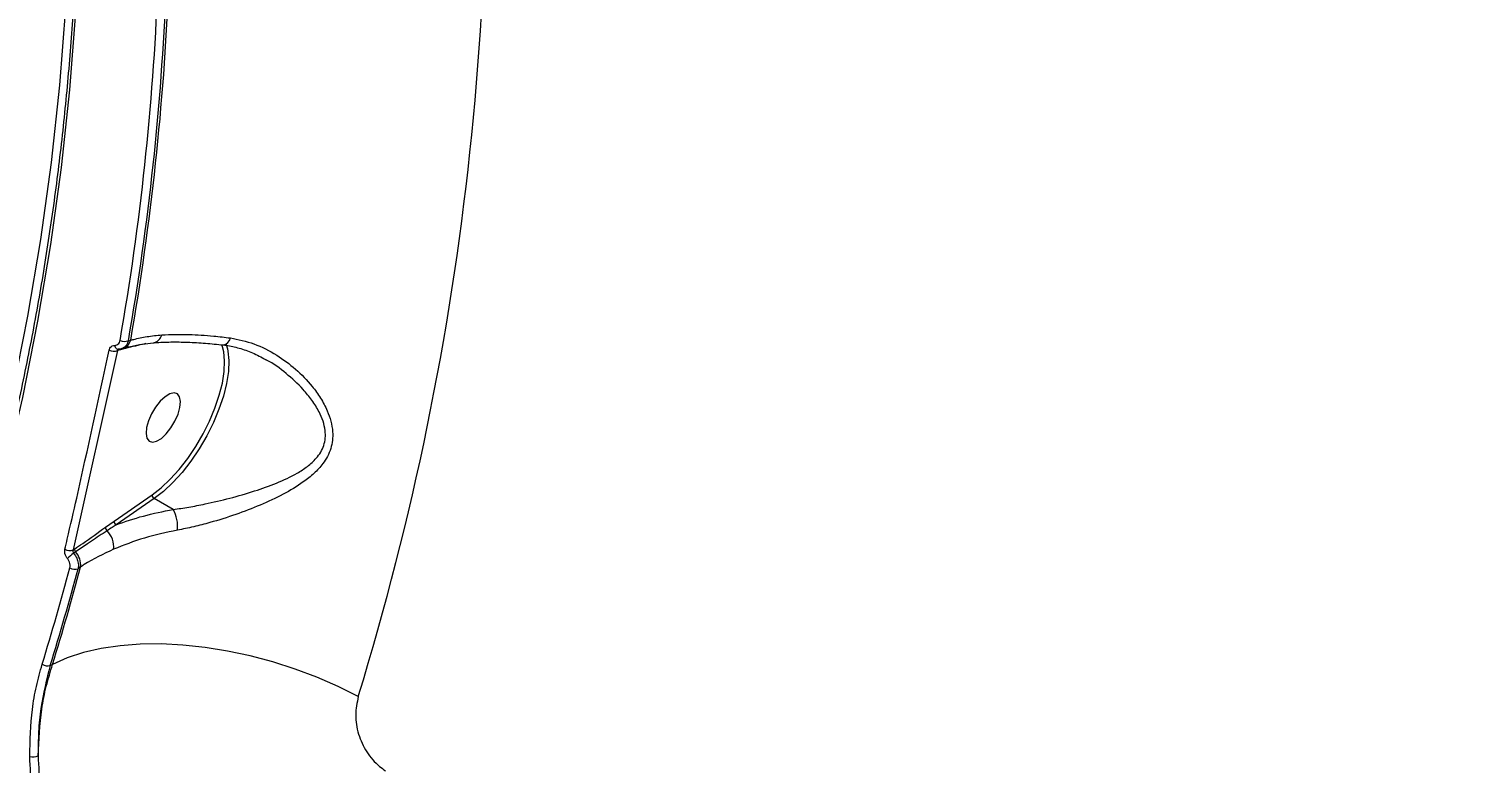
# Model space of a CAD drawing. Header units: millimetres. Extents: x -7720 to 6073, y -7402 to 5433.
# Drawn here: x 1062 to 1297.6, y -1244.8 to -1125.2 of the extents above; entities that cross this region are included whole.
import ezdxf

# ---------------------------------------------------------------- set-up
doc = ezdxf.new("R2010")
doc.units = ezdxf.units.MM
for name, color, linetype in [('DIKOM_ОБЪЕКТ', 7, 'Continuous'), ('DIKOM_РАЗМЕР_ЗОНА', 7, 'Continuous'), ('DIKOM_РАЗМЕР_ОБЪЕКТА', 7, 'Continuous')]:
    doc.layers.add(name, color=color, linetype=linetype)
doc.styles.add('style1', font='arial.ttf', dxfattribs={"width": 0.8})
doc.dimstyles.new('1-50', dxfattribs={"dimtxt": 300, "dimasz": 200, "dimexe": 100, "dimexo": 0, "dimgap": 100, "dimtad": 1, "dimtxsty": 'style1', "dimcen": 200, "dimclrd": 7, "dimclre": 7, "dimclrt": 7, "dimadec": 1, "dimazin": 2, "dimtfac": 1, "dimtmove": 0, "dimatfit": 2, "dimfxl": 0, "dimlwd": 25, "dimlwe": 18, "dimarcsym": 0})

# ---------------------------------------------------------------- blocks, each defined once
blk = doc.blocks.new('*D0')
at = {"layer": 'Defpoints', "color": 0, "transparency": 16777216}
for p in [(-1165.04, 3934.07), (-6387.82, -4153.36), (1392.52, -4153.36)]:
    blk.add_point(p, dxfattribs=at)
at = {"layer": 'DIKOM_РАЗМЕР_ОБЪЕКТА', "color": 7, "lineweight": 18, "transparency": 16777216}
for p, q in [((-1165.04, 3934.07), (-6487.82, 3934.07)), ((1392.52, -4153.36), (-6487.82, -4153.36))]:
    blk.add_line(p, q, dxfattribs=at)
at = {"layer": 'DIKOM_РАЗМЕР_ОБЪЕКТА', "color": 7, "lineweight": 25, "transparency": 16777216}
blk.add_line((-6387.82, 3734.07), (-6387.82, -3953.36), dxfattribs=at)
at = {"layer": 'DIKOM_РАЗМЕР_ОБЪЕКТА', "color": 7, "transparency": 16777216}
for points in [[(-6421.16, 3734.07), (-6354.49, 3734.07), (-6387.82, 3934.07)], [(-6421.16, -3953.36), (-6354.49, -3953.36), (-6387.82, -4153.36)]]:
    blk.add_solid(points, dxfattribs=at)
at = {"layer": 'DIKOM_РАЗМЕР_ОБЪЕКТА', "color": 7, "transparency": 16777216, "insert": (-6640.99, -109.65), "char_height": 300, "attachment_point": 5, "rotation": 90, "style": 'style1'}
blk.add_mtext('8100', dxfattribs=at)
blk = doc.blocks.new('*D1')
at = {"layer": 'Defpoints', "color": 0, "transparency": 16777216}
for p in [(-3938.71, 77.29), (4572.68, -275.21), (4572.68, -6577.9)]:
    blk.add_point(p, dxfattribs=at)
at = {"layer": 'DIKOM_РАЗМЕР_ОБЪЕКТА', "color": 7, "lineweight": 18, "transparency": 16777216}
for p, q in [((-3938.71, 77.29), (-3938.71, -6677.9)), ((4572.68, -275.21), (4572.68, -6677.9))]:
    blk.add_line(p, q, dxfattribs=at)
at = {"layer": 'DIKOM_РАЗМЕР_ОБЪЕКТА', "color": 7, "lineweight": 25, "transparency": 16777216}
blk.add_line((-3738.71, -6577.9), (4372.68, -6577.9), dxfattribs=at)
at = {"layer": 'DIKOM_РАЗМЕР_ОБЪЕКТА', "color": 7, "transparency": 16777216}
for points in [[(-3738.71, -6544.56), (-3738.71, -6611.23), (-3938.71, -6577.9)], [(4372.68, -6544.56), (4372.68, -6611.23), (4572.68, -6577.9)]]:
    blk.add_solid(points, dxfattribs=at)
at = {"layer": 'DIKOM_РАЗМЕР_ОБЪЕКТА', "color": 7, "transparency": 16777216, "insert": (316.98, -6324.72), "char_height": 300, "attachment_point": 5, "style": 'style1'}
blk.add_mtext('8500', dxfattribs=at)
blk = doc.blocks.new('*D2')
at = {"layer": 'Defpoints', "color": 0, "transparency": 16777216}
for p in [(-2365.16, 5433.02), (-7269.56, -6016.09), (1800.96, -6016.09)]:
    blk.add_point(p, dxfattribs=at)
at = {"layer": 'DIKOM_РАЗМЕР_ЗОНА', "color": 7, "lineweight": 18, "transparency": 16777216}
for p, q in [((-2365.16, 5433.02), (-7369.56, 5433.02)), ((1800.96, -6016.09), (-7369.56, -6016.09))]:
    blk.add_line(p, q, dxfattribs=at)
at = {"layer": 'DIKOM_РАЗМЕР_ЗОНА', "color": 7, "lineweight": 25, "transparency": 16777216}
blk.add_line((-7269.56, 5233.02), (-7269.56, -5816.09), dxfattribs=at)
at = {"layer": 'DIKOM_РАЗМЕР_ЗОНА', "color": 7, "transparency": 16777216}
for points in [[(-7302.9, 5233.02), (-7236.23, 5233.02), (-7269.56, 5433.02)], [(-7302.9, -5816.09), (-7236.23, -5816.09), (-7269.56, -6016.09)]]:
    blk.add_solid(points, dxfattribs=at)
at = {"layer": 'DIKOM_РАЗМЕР_ЗОНА', "color": 7, "transparency": 16777216, "insert": (-7522.73, -291.53), "char_height": 300, "attachment_point": 5, "rotation": 90, "style": 'style1'}
blk.add_mtext('11500', dxfattribs=at)
blk = doc.blocks.new('*D3')
at = {"layer": 'Defpoints', "color": 0, "transparency": 16777216}
for p in [(-5938.71, -432.44), (6072.68, -1006.94), (6072.68, -7302.44)]:
    blk.add_point(p, dxfattribs=at)
at = {"layer": 'DIKOM_РАЗМЕР_ЗОНА', "color": 7, "lineweight": 18, "transparency": 16777216}
for p, q in [((-5938.71, -432.44), (-5938.71, -7402.44)), ((6072.68, -1006.94), (6072.68, -7402.44))]:
    blk.add_line(p, q, dxfattribs=at)
at = {"layer": 'DIKOM_РАЗМЕР_ЗОНА', "color": 7, "lineweight": 25, "transparency": 16777216}
blk.add_line((-5738.71, -7302.44), (5872.68, -7302.44), dxfattribs=at)
at = {"layer": 'DIKOM_РАЗМЕР_ЗОНА', "color": 7, "transparency": 16777216}
for points in [[(-5738.71, -7269.1), (-5738.71, -7335.77), (-5938.71, -7302.44)], [(5872.68, -7269.1), (5872.68, -7335.77), (6072.68, -7302.44)]]:
    blk.add_solid(points, dxfattribs=at)
at = {"layer": 'DIKOM_РАЗМЕР_ЗОНА', "color": 7, "transparency": 16777216, "insert": (66.98, -7049.26), "char_height": 300, "attachment_point": 5, "style": 'style1'}
blk.add_mtext('12000', dxfattribs=at)

msp = doc.modelspace()

# ---------------------------------------------------------------- linework, layer by layer
at = {"layer": 'DIKOM_ОБЪЕКТ', "color": 7, "linetype": 'Continuous', "lineweight": 15}
for p, q in [((1078.195, -1175.983), (1078.569, -1175.884)), ((1076.416, -1177.598), (1069.19, -1210.101)), ((1076.485, -1177.579), (1076.416, -1177.598)), ((1076.61, -1177.367), (1076.546, -1177.381)), ((1076.992, -1177.284), (1076.61, -1177.367)), ((1077.007, -1177.315), (1077.246, -1177.251)), ((1093.546, -1176.983), (1093.454, -1176.705)), ((1094.165, -1176.622), (1094.366, -1177.333)), ((1075.869, -1205.378), (1082.07, -1201.105)), ((1082.403, -1201.723), (1076.203, -1205.996)), ((1085.494, -1203.495), (1082.403, -1201.723)), ((1074.443, -1206.392), (1075.869, -1205.378)), ((1069.19, -1210.101), (1069.415, -1209.946)), ((1069.582, -1210.424), (1069.265, -1210.642)), ((1070.402, -1212.878), (1069.991, -1213.158)), ((1065.459, -1228.914), (1065.84, -1228.743))]:
    msp.add_line(p, q, dxfattribs=at)
at = {"layer": 'DIKOM_ОБЪЕКТ', "color": 7, "linetype": 'Continuous', "lineweight": 15, "flags": 128}
for points in [[(1031.81, -1268.368), (1036.825, -1256.718), (1041.484, -1244.938), (1045.786, -1233.035), (1049.725, -1221.017), (1053.301, -1208.893), (1056.51, -1196.669), (1059.351, -1184.354), (1061.822, -1171.956), (1063.921, -1159.483), (1065.646, -1146.943), (1066.997, -1134.345), (1067.973, -1121.696), (1068.573, -1109.006), (1068.797, -1096.282), (1068.644, -1083.533), (1068.114, -1070.766), (1067.209, -1057.991), (1065.928, -1045.216), (1064.273, -1032.449), (1062.244, -1019.698), (1059.843, -1006.973)], [(1061.411, -1007.327), (1063.82, -1020.091), (1065.855, -1032.88), (1067.515, -1045.685), (1068.8, -1058.499), (1069.708, -1071.313), (1070.239, -1084.118), (1070.392, -1096.905), (1070.168, -1109.668), (1069.566, -1122.397), (1068.588, -1135.083), (1067.232, -1147.719), (1065.502, -1160.297), (1063.397, -1172.808), (1060.918, -1185.243), (1058.069, -1197.595), (1054.85, -1209.856), (1051.263, -1222.017), (1047.311, -1234.071), (1042.997, -1246.01), (1038.324, -1257.825), (1033.293, -1269.51)], [(1075.95, -1176.737), (1075.995, -1176.889), (1076.055, -1177.026), (1076.128, -1177.145), (1076.213, -1177.242), (1076.306, -1177.314), (1076.405, -1177.36), (1076.508, -1177.378), (1076.61, -1177.367)], [(1082.07, -1201.105), (1083.541, -1199.967), (1085.019, -1198.578), (1086.472, -1196.969), (1087.869, -1195.174), (1089.179, -1193.233), (1090.372, -1191.189), (1091.424, -1189.086), (1092.311, -1186.97), (1093.013, -1184.888), (1093.515, -1182.884), (1093.806, -1181.004), (1093.88, -1179.289), (1093.735, -1177.775), (1093.546, -1176.983)], [(1094.366, -1177.333), (1094.433, -1177.663), (1094.583, -1179.225), (1094.506, -1180.994), (1094.206, -1182.933), (1093.688, -1184.998), (1092.964, -1187.146), (1092.05, -1189.328), (1090.966, -1191.497), (1089.735, -1193.605), (1088.384, -1195.606), (1086.944, -1197.457), (1085.445, -1199.117), (1083.92, -1200.549), (1082.403, -1201.723)], [(1081.162, -1190.156), (1081.074, -1191.123), (1081.214, -1191.878), (1081.57, -1192.359), (1082.113, -1192.528), (1082.8, -1192.372), (1083.575, -1191.902), (1084.375, -1191.157), (1085.135, -1190.197), (1085.794, -1189.1), (1086.298, -1187.954), (1086.607, -1186.854), (1086.695, -1185.887), (1086.556, -1185.132), (1086.2, -1184.65), (1085.656, -1184.481), (1084.969, -1184.638), (1084.194, -1185.108), (1083.394, -1185.853), (1082.634, -1186.813), (1081.975, -1187.91), (1081.471, -1189.055), (1081.162, -1190.156)], [(1115.681, -1234.011), (1112.383, -1232.359), (1108.94, -1230.855), (1105.385, -1229.512), (1101.749, -1228.344), (1098.066, -1227.36), (1094.369, -1226.57), (1090.692, -1225.981), (1087.068, -1225.598), (1083.531, -1225.425), (1080.113, -1225.463), (1076.844, -1225.712), (1073.755, -1226.169), (1070.875, -1226.832), (1068.228, -1227.692), (1065.84, -1228.743)]]:
    msp.add_lwpolyline(points, dxfattribs=at)
at = {"layer": 'DIKOM_ОБЪЕКТ', "color": 7, "linetype": 'Continuous', "lineweight": 15}
for centre, radius, start, end in [((661.949, -1094.624), 474.659, 342.92293, 4.83442), ((647.543, -1100.832), 435.817, 350.07826, 357.67911), ((647.923, -1100.722), 436.805, 350.07839, 357.679), ((648.105, -1100.455), 437.023, 350.06111, 357.69622), ((1077.581, -1174.522), 1.585, 242.2012, 292.80788), ((1076.702, -1175.401), 1.928, 286.3903, 345.49116), ((1081.935, -1174.566), 1.773, 279.18847, 344.92547), ((1093.417, -1175.249), 1.436, 279.10874, 348.55033), ((1075.833, -1176.173), 1.539, 240.06002, 292.25346), ((1076.886, -1177.711), 0.422, 128.56685, 161.73255), ((1082.736, -1201.144), 0.667, 176.64457, 240.11509), ((1080.567, -1206.285), 5.662, 354.05601, 29.53112), ((1075.117, -1206.413), 0.674, 178.23346, 234.22073), ((1076.535, -1205.417), 0.667, 176.64772, 240.10732), ((1071.867, -1209.659), 3.93, 355.21331, 43.39371), ((1068.641, -1208.613), 1.586, 239.85095, 290.2514), ((1072.682, -1215.784), 6.174, 123.60646, 135.81555), ((1070.046, -1209.993), 0.633, 175.68773, 222.84589), ((1067.282, -1212.556), 3.137, 354.11729, 42.82692), ((650.822, -1101.345), 432.499, 342.86957, 345.03678), ((651.236, -1101.24), 433.453, 342.86942, 345.03669), ((651.15, -1100.902), 433.948, 342.86648, 345.04632), ((1069.47, -1211.707), 1.542, 238.10938, 289.7555), ((1064.977, -1227.469), 1.523, 236.35064, 288.43071), ((1062.613, -1241.556), 2.254, 257.10668, 292.5269)]:
    msp.add_arc(centre, radius, start, end, dxfattribs=at)
for points, knots in [([(1061.027, -1007.043), (1061.432, -1009.077), (1062.608, -1014.981), (1064.32, -1024.773), (1066.057, -1036.421), (1067.48, -1048.08), (1068.592, -1059.745), (1069.391, -1071.409), (1069.877, -1083.066), (1070.049, -1094.708), (1069.909, -1106.331), (1069.455, -1117.927), (1068.688, -1129.49), (1067.608, -1141.015), (1066.217, -1152.494), (1064.514, -1163.921), (1062.501, -1175.291), (1060.178, -1186.597), (1057.548, -1197.833), (1054.611, -1208.992), (1051.369, -1220.069), (1047.823, -1231.058), (1043.978, -1241.953), (1039.829, -1252.746), (1036.119, -1261.698), (1033.753, -1267.035), (1032.952, -1268.842)], [0, 0, 0, 0, 0.0228195, 0.0662223, 0.1096263, 0.1530308, 0.1964359, 0.2398417, 0.2832479, 0.3266542, 0.3700613, 0.4134688, 0.4568766, 0.5002847, 0.5436932, 0.5871018, 0.6305108, 0.6739199, 0.7173289, 0.7607384, 0.8041475, 0.8475569, 0.8909662, 0.9343752, 0.9777839, 1, 1, 1, 1]), ([(1075.95, -1176.737), (1076.079, -1176.721), (1076.338, -1176.689), (1076.636, -1176.446), (1076.789, -1176.167), (1076.83, -1175.976), (1076.841, -1175.924)], [0, 0, 0, 0, 0.29544394, 0.59038071, 0.89014906, 1, 1, 1, 1]), ([(1078.195, -1175.983), (1078.172, -1176.071), (1078.085, -1176.396), (1077.795, -1176.863), (1077.384, -1177.22), (1077.08, -1177.27), (1076.992, -1177.284)], [0, 0, 0, 0, 0.1327679, 0.4958289, 0.8545672, 1, 1, 1, 1]), ([(1078.569, -1175.884), (1078.732, -1175.845), (1079.563, -1175.646), (1081.2, -1175.282), (1082.83, -1175.112), (1083.648, -1175.027)], [0, 0, 0, 0, 0.1088978, 0.5528098, 1, 1, 1, 1]), ([(1083.648, -1175.027), (1085.091, -1174.979), (1087.732, -1174.891), (1091.581, -1175.143), (1093.921, -1175.426), (1094.825, -1175.535)], [0, 0, 0, 0, 0.4251179, 0.7780756, 1, 1, 1, 1]), ([(1094.825, -1175.535), (1096.119, -1175.8), (1098.756, -1176.342), (1102.324, -1178.186), (1105.526, -1180.546), (1107.888, -1182.977), (1109.578, -1185.318), (1110.602, -1187.227), (1111.258, -1189.082), (1111.624, -1191.165), (1111.364, -1193.619), (1110.137, -1195.887), (1108.505, -1197.646), (1106.365, -1199.35), (1103.433, -1201.091), (1099.703, -1202.825), (1095.684, -1204.362), (1092.014, -1205.516), (1088.817, -1206.355), (1087.076, -1206.699), (1086.199, -1206.872)], [0, 0, 0, 0, 0.0741115, 0.1510352, 0.2205978, 0.2917253, 0.3343343, 0.3775445, 0.410057, 0.443259, 0.4962511, 0.5490831, 0.5885346, 0.6289776, 0.6961134, 0.7650064, 0.8354338, 0.9076275, 0.9534373, 1, 1, 1, 1]), ([(1067.845, -1209.984), (1067.974, -1209.427), (1068.619, -1206.638), (1071.112, -1195.764), (1073.327, -1185.53), (1075.064, -1177.507)], [0, 0, 0, 0, 0.0512259, 0.2561279, 1, 1, 1, 1]), ([(1075.064, -1177.507), (1075.073, -1177.47), (1075.115, -1177.295), (1075.262, -1177.028), (1075.56, -1176.784), (1075.82, -1176.753), (1075.95, -1176.737)], [0, 0, 0, 0, 0.0810601, 0.3908208, 0.6951471, 1, 1, 1, 1]), ([(1076.506, -1177.389), (1076.48, -1177.409), (1076.427, -1177.451), (1076.412, -1177.534), (1076.415, -1177.586), (1076.416, -1177.598)], [0, 0, 0, 0, 0.4249928, 0.8790361, 1, 1, 1, 1]), ([(1081.06, -1176.447), (1080.62, -1176.546), (1079.107, -1176.888), (1077.573, -1177.292), (1076.485, -1177.579)], [0, 0, 0, 0, 0.2911751, 1, 1, 1, 1]), ([(1077.268, -1177.252), (1077.684, -1177.143), (1078.687, -1176.881), (1080.375, -1176.504), (1081.642, -1176.383), (1082.22, -1176.327)], [0, 0, 0, 0, 0.2788321, 0.6706854, 1, 1, 1, 1]), ([(1082.238, -1176.33), (1082.352, -1176.318), (1083.234, -1176.225), (1085.099, -1176.175), (1087.831, -1176.198), (1090.686, -1176.358), (1092.685, -1176.576), (1093.645, -1176.681)], [0, 0, 0, 0, 0.0361069, 0.2788427, 0.5241903, 0.7714029, 1, 1, 1, 1]), ([(1093.643, -1176.662), (1094.341, -1176.771), (1095.782, -1176.996), (1097.93, -1177.736), (1099.553, -1178.438), (1100.41, -1178.978), (1100.579, -1179.084)], [0, 0, 0, 0, 0.29015433, 0.59879951, 0.92121258, 1, 1, 1, 1]), ([(1085.494, -1203.495), (1086.341, -1203.374), (1088.05, -1203.13), (1091.152, -1202.527), (1094.769, -1201.679), (1098.691, -1200.549), (1102.401, -1199.226), (1105.283, -1197.887), (1107.431, -1196.499), (1109.029, -1195.066), (1110.231, -1193.113), (1110.413, -1190.939), (1109.976, -1189.083), (1109.255, -1187.406), (1108.155, -1185.656), (1106.396, -1183.501), (1103.93, -1181.282), (1101.835, -1179.668), (1100.633, -1179.1), (1100.579, -1179.074)], [0, 0, 0, 0, 0.05525061, 0.11136473, 0.19657794, 0.28377232, 0.36381658, 0.44553929, 0.49070324, 0.53690934, 0.59509474, 0.65298531, 0.68937532, 0.72689051, 0.77659538, 0.82714429, 0.91072142, 0.99600794, 1, 1, 1, 1]), ([(1076.203, -1205.996), (1077.654, -1205.486), (1080.579, -1204.457), (1083.847, -1203.817), (1085.494, -1203.495)], [0, 0, 0, 0, 0.4960551, 1, 1, 1, 1]), ([(1069.415, -1209.946), (1069.858, -1209.64), (1071.53, -1208.483), (1073.209, -1207.278), (1074.443, -1206.392)], [0, 0, 0, 0, 0.2646969, 1, 1, 1, 1]), ([(1076.203, -1205.996), (1075.988, -1206.133), (1075.493, -1206.446), (1075.001, -1206.774), (1074.723, -1206.96)], [0, 0, 0, 0, 0.4352887, 1, 1, 1, 1]), ([(1074.723, -1206.96), (1074.509, -1207.102), (1073.439, -1207.817), (1071.716, -1208.964), (1070.237, -1209.976), (1069.582, -1210.424)], [0, 0, 0, 0, 0.1222809, 0.6114398, 1, 1, 1, 1]), ([(1086.199, -1206.872), (1084.361, -1207.253), (1080.643, -1208.026), (1077.416, -1209.328), (1075.783, -1209.987)], [0, 0, 0, 0, 0.4942435, 1, 1, 1, 1]), ([(1068.255, -1211.481), (1068.225, -1211.444), (1068.091, -1211.276), (1067.908, -1210.928), (1067.785, -1210.435), (1067.825, -1210.135), (1067.845, -1209.984)], [0, 0, 0, 0, 0.0855841, 0.3893592, 0.6948235, 1, 1, 1, 1]), ([(1069.19, -1210.101), (1069.175, -1210.157), (1069.144, -1210.268), (1069.162, -1210.446), (1069.213, -1210.571), (1069.256, -1210.63), (1069.265, -1210.642)], [0, 0, 0, 0, 0.3131145, 0.6196297, 0.9170715, 1, 1, 1, 1]), ([(1069.265, -1210.642), (1069.33, -1210.724), (1069.57, -1211.024), (1069.882, -1211.628), (1070.085, -1212.434), (1070.022, -1212.917), (1069.991, -1213.158)], [0, 0, 0, 0, 0.1106115, 0.4063268, 0.7035227, 1, 1, 1, 1]), ([(1075.783, -1209.987), (1074.112, -1210.765), (1072.217, -1211.646), (1070.593, -1212.748), (1070.402, -1212.878)], [0, 0, 0, 0, 0.8821468, 1, 1, 1, 1]), ([(1068.655, -1213.016), (1068.679, -1212.868), (1068.728, -1212.571), (1068.618, -1212.079), (1068.436, -1211.712), (1068.294, -1211.531), (1068.255, -1211.481)], [0, 0, 0, 0, 0.2969077, 0.5940609, 0.8895016, 1, 1, 1, 1]), ([(1062.11, -1243.754), (1062.171, -1241.172), (1062.263, -1237.262), (1063.135, -1232.309), (1063.801, -1229.928), (1064.133, -1228.737)], [0, 0, 0, 0, 0.4927647, 0.7463789, 1, 1, 1, 1]), ([(1063.477, -1243.639), (1063.595, -1241.081), (1063.774, -1237.208), (1064.757, -1232.294), (1065.479, -1229.927), (1065.84, -1228.743)], [0, 0, 0, 0, 0.4927809, 0.7463909, 1, 1, 1, 1]), ([(1065.459, -1228.914), (1064.869, -1231.214), (1063.976, -1234.698), (1063.497, -1239.718), (1063.484, -1242.332), (1063.477, -1243.639)], [0, 0, 0, 0, 0.4928098, 0.7464041, 1, 1, 1, 1]), ([(1115.681, -1234.011), (1115.475, -1234.991), (1115.069, -1236.926), (1115.588, -1240.111), (1116.928, -1243.064), (1118.625, -1245.046), (1119.791, -1245.866), (1120.114, -1246.093)], [0, 0, 0, 0, 0.2385266, 0.471338, 0.6968078, 0.9159918, 1, 1, 1, 1]), ([(1088.513, -1291.646), (1086.854, -1290.498), (1083.663, -1288.289), (1079.365, -1284.341), (1075.535, -1280.114), (1072.117, -1275.504), (1069.163, -1270.572), (1066.689, -1265.396), (1064.718, -1260.051), (1063.296, -1254.61), (1062.364, -1249.14), (1062.195, -1245.547), (1062.11, -1243.754)], [0, 0, 0, 0, 0.1070827, 0.205973, 0.305184, 0.404077, 0.5033369, 0.6029174, 0.7021792, 0.801347, 0.9008328, 1, 1, 1, 1]), ([(1063.477, -1243.639), (1063.558, -1245.396), (1063.721, -1248.917), (1064.629, -1254.279), (1066.016, -1259.611), (1067.942, -1264.849), (1070.359, -1269.921), (1073.246, -1274.751), (1076.588, -1279.267), (1080.333, -1283.406), (1084.537, -1287.27), (1087.658, -1289.432), (1089.281, -1290.555)], [0, 0, 0, 0, 0.099279, 0.1988747, 0.2981534, 0.3974215, 0.4970079, 0.5962722, 0.6950876, 0.7942211, 0.8930326, 1, 1, 1, 1])]:
    msp.add_open_spline(points, degree=3, knots=knots, dxfattribs=at)

# ---------------------------------------------------------------- dimensions: what is measured, and where the dimension line sits
at = {"layer": 'DIKOM_РАЗМЕР_ЗОНА'}
dim = msp.add_linear_dim(base=(-7269.562, -6016.09), p1=(-2365.162, 5433.022), p2=(1800.959, -6016.09), angle=90, text='11500', dimstyle='1-50', dxfattribs=at)
dim.commit()
dim.dimension.update_dxf_attribs({"geometry": '*D2', "text_midpoint": (-7269.562, -291.534), "dimtype": 160})
dim = msp.add_linear_dim(base=(6072.676, -7302.437), p1=(-5938.714, -432.437), p2=(6072.676, -1006.937), text='12000', dimstyle='1-50', dxfattribs=at)
dim.commit()
dim.dimension.update_dxf_attribs({"geometry": '*D3', "text_midpoint": (66.981, -7302.437), "dimtype": 160})
at = {"layer": 'DIKOM_РАЗМЕР_ОБЪЕКТА'}
dim = msp.add_linear_dim(base=(-6387.822, -4153.364), p1=(-1165.044, 3934.068), p2=(1392.523, -4153.364), angle=90, text='8100', dimstyle='1-50', dxfattribs=at)
dim.commit()
dim.dimension.update_dxf_attribs({"geometry": '*D0', "text_midpoint": (-6387.822, -109.648), "dimtype": 160})
dim = msp.add_linear_dim(base=(4572.676, -6577.897), p1=(-3938.714, 77.288), p2=(4572.676, -275.211), text='8500', dimstyle='1-50', dxfattribs=at)
dim.commit()
dim.dimension.update_dxf_attribs({"geometry": '*D1', "text_midpoint": (316.981, -6577.897), "dimtype": 160})

doc.saveas('drawing.dxf')
